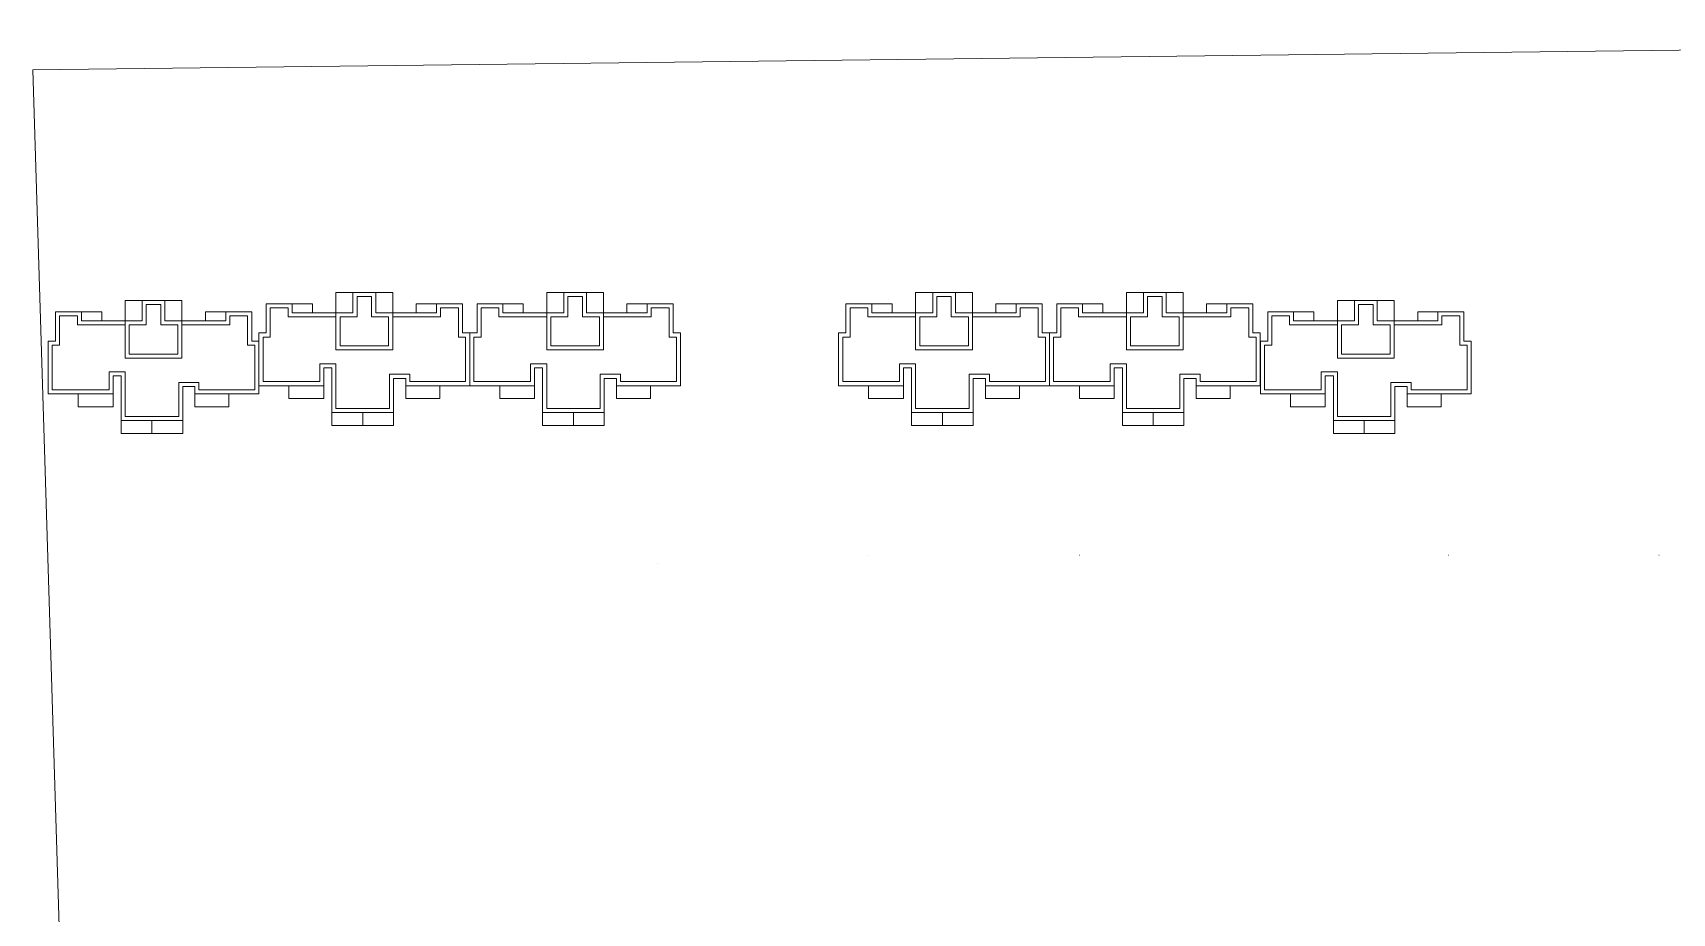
# Model space of a CAD drawing. Extents: x 217039 to 280039, y -2536 to 41961.
# Drawn here: x 220349 to 222776, y 8505 to 9808 of the extents above; entities that cross this region are included whole.
import ezdxf

# ---------------------------------------------------------------- set-up
doc = ezdxf.new("R2010")
doc.units = 0
doc.header["$LTSCALE"] = 1000
doc.header["$MEASUREMENT"] = 0
doc.layers.add('140', color=2, linetype='Continuous', lineweight=5)
doc.layers.add('DingDianTu', color=5, linetype='Continuous', lineweight=0)

# ---------------------------------------------------------------- blocks, each defined once
blk = doc.blocks.new('dafasfd')
at = {"layer": 'DingDianTu', "color": 7, "const_width": 100}
blk.add_lwpolyline([(36368038, 16363912), (36368954, 16361479), (36372042, 16362641), (36374261, 16356745), (36369114, 16354807), (36369537, 16353684), (36361113, 16350514), (36359352, 16355194), (36360288, 16355546), (36359830, 16356763), (36358894, 16356410), (36357556, 16359967)], close=True, dxfattribs=at)
for points in [[(36363546, 16362221), (36362876, 16363999), (36359039, 16362555), (36359708, 16360777)], [(36371734, 16355794), (36372686, 16353267), (36369878, 16352210), (36369350, 16353614)]]:
    blk.add_lwpolyline(points, dxfattribs=at)
at = {"layer": 'DingDianTu', "color": 7}
for points in [[(36369878, 16352210), (36361642, 16349110), (36361113, 16350514)], [(36368038, 16363912), (36371127, 16365074), (36372042, 16362641)]]:
    blk.add_lwpolyline(points, dxfattribs=at)
blk = doc.blocks.new('*E43')
at = {"layer": 'DingDianTu', "color": 7, "xscale": 0.001000002024510444, "yscale": 0.001000000163912773, "zscale": 0.001, "rotation": 339.3761177849276}
blk.add_blockref('dafasfd', (22613, -20413), dxfattribs=at)
blk = doc.blocks.new('*E42')
at = {"layer": 'DingDianTu', "color": 7, "xscale": 0.001000002024510444, "yscale": 0.001000000163912773, "zscale": 0.001, "rotation": 339.3761177849276}
blk.add_blockref('dafasfd', (22613, -20413), dxfattribs=at)
blk = doc.blocks.new('*E41')
at = {"layer": 'DingDianTu', "color": 7, "xscale": 0.001000002024510444, "yscale": 0.001000000163912773, "zscale": 0.001, "rotation": 339.3761177849276}
blk.add_blockref('dafasfd', (22613, -20413), dxfattribs=at)
blk = doc.blocks.new('*E39')
at = {"layer": 'DingDianTu', "color": 7, "xscale": 0.001000002024510444, "yscale": 0.001000000163912773, "zscale": 0.001, "rotation": 339.3761177849276}
blk.add_blockref('dafasfd', (22613, -20413), dxfattribs=at)
blk = doc.blocks.new('*E38')
at = {"layer": 'DingDianTu', "color": 7, "xscale": 0.001000002024510444, "yscale": 0.001000000163912773, "zscale": 0.001, "rotation": 339.3761177849276}
blk.add_blockref('dafasfd', (22613, -20413), dxfattribs=at)

msp = doc.modelspace()

# ---------------------------------------------------------------- linework, layer by layer
at = {"layer": '140', "color": 7}
for p, q in [((224901.8, 9807.8), (220348.7, 9752.9)), ((220348.7, 9752.9), (220514.5, 4386.2)), ((220797.5, 9393.7), (220797.5, 9423.7)), ((220797.5, 9423.7), (220822.7, 9423.7)), ((220822.7, 9393.7), (220822.7, 9423.7)), ((220822.7, 9423.7), (220856.3, 9423.7)), ((220850.3, 9417.7), (220828.7, 9417.7)), ((220828.7, 9417.7), (220828.7, 9387.7)), ((220850.3, 9387.7), (220850.3, 9417.7)), ((220856.3, 9423.7), (220856.3, 9393.7)), ((220856.3, 9423.7), (220881.5, 9423.7)), ((220881.5, 9423.7), (220881.5, 9393.7)), ((221109.5, 9393.7), (221109.5, 9423.7)), ((221109.5, 9423.7), (221134.7, 9423.7)), ((221134.7, 9393.7), (221134.7, 9423.7)), ((221134.7, 9423.7), (221168.3, 9423.7)), ((221162.3, 9417.7), (221140.7, 9417.7)), ((221140.7, 9417.7), (221140.7, 9387.7)), ((221162.3, 9387.7), (221162.3, 9417.7)), ((221168.3, 9423.7), (221168.3, 9393.7)), ((221168.3, 9423.7), (221193.5, 9423.7)), ((221193.5, 9423.7), (221193.5, 9393.7)), ((221655.7, 9393.7), (221655.7, 9423.7)), ((221655.7, 9423.7), (221680.9, 9423.7)), ((221680.9, 9393.7), (221680.9, 9423.7)), ((221680.9, 9423.7), (221714.5, 9423.7)), ((221708.5, 9417.7), (221686.9, 9417.7)), ((221686.9, 9417.7), (221686.9, 9387.7)), ((221708.5, 9387.7), (221708.5, 9417.7)), ((221714.5, 9423.7), (221714.5, 9393.7)), ((221714.5, 9423.7), (221739.7, 9423.7)), ((221739.7, 9423.7), (221739.7, 9393.7)), ((221967.7, 9393.7), (221967.7, 9423.7)), ((221967.7, 9423.7), (221992.9, 9423.7)), ((221992.9, 9393.7), (221992.9, 9423.7)), ((221992.9, 9423.7), (222026.5, 9423.7)), ((222020.5, 9417.7), (221998.9, 9417.7)), ((221998.9, 9417.7), (221998.9, 9387.7)), ((222020.5, 9387.7), (222020.5, 9417.7)), ((222026.5, 9423.7), (222026.5, 9393.7)), ((222026.5, 9423.7), (222051.7, 9423.7)), ((222051.7, 9423.7), (222051.7, 9393.7)), ((220382.3, 9394.9), (220420.7, 9394.9)), ((220382.3, 9351.7), (220382.3, 9394.9)), ((220420.7, 9394.9), (220420.7, 9381.7)), ((220420.7, 9394.9), (220450.7, 9394.9)), ((220450.7, 9394.9), (220450.7, 9381.7)), ((220485.5, 9381.7), (220485.5, 9411.7)), ((220485.5, 9411.7), (220510.7, 9411.7)), ((220510.7, 9381.7), (220510.7, 9411.7)), ((220510.7, 9411.7), (220544.3, 9411.7)), ((220538.3, 9405.7), (220516.7, 9405.7)), ((220516.7, 9405.7), (220516.7, 9375.7)), ((220538.3, 9375.7), (220538.3, 9405.7)), ((220544.3, 9411.7), (220544.3, 9381.7)), ((220544.3, 9411.7), (220569.5, 9411.7)), ((220569.5, 9411.7), (220569.5, 9381.7)), ((220604.3, 9381.7), (220604.3, 9394.9)), ((220604.3, 9394.9), (220634.3, 9394.9)), ((220634.3, 9381.7), (220634.3, 9394.9)), ((220634.3, 9394.9), (220672.7, 9394.9)), ((220672.7, 9394.9), (220672.7, 9351.7)), ((220694.3, 9406.9), (220732.7, 9406.9)), ((220694.3, 9363.7), (220694.3, 9406.9)), ((220700.3, 9357.7), (220700.3, 9400.9)), ((220700.3, 9400.9), (220726.7, 9400.9)), ((220726.7, 9400.9), (220726.7, 9387.7)), ((220732.7, 9406.9), (220732.7, 9393.7)), ((220732.7, 9406.9), (220762.7, 9406.9)), ((220732.7, 9393.7), (220822.7, 9393.7)), ((220762.7, 9406.9), (220762.7, 9393.7)), ((220797.5, 9393.7), (220797.5, 9338.5)), ((220856.3, 9393.7), (220946.3, 9393.7)), ((220881.5, 9338.5), (220881.5, 9393.7)), ((220916.3, 9393.7), (220916.3, 9406.9)), ((220916.3, 9406.9), (220946.3, 9406.9)), ((220946.3, 9393.7), (220946.3, 9406.9)), ((220946.3, 9406.9), (220984.7, 9406.9)), ((220952.3, 9387.7), (220952.3, 9400.9)), ((220952.3, 9400.9), (220978.7, 9400.9)), ((220978.7, 9400.9), (220978.7, 9357.7)), ((220984.7, 9406.9), (220984.7, 9363.7)), ((221006.3, 9406.9), (221044.7, 9406.9)), ((221006.3, 9363.7), (221006.3, 9406.9)), ((221012.3, 9357.7), (221012.3, 9400.9)), ((221012.3, 9400.9), (221038.7, 9400.9)), ((221038.7, 9400.9), (221038.7, 9387.7)), ((221044.7, 9406.9), (221044.7, 9393.7)), ((221044.7, 9406.9), (221074.7, 9406.9)), ((221044.7, 9393.7), (221134.7, 9393.7)), ((221074.7, 9406.9), (221074.7, 9393.7)), ((221109.5, 9393.7), (221109.5, 9338.5)), ((221168.3, 9393.7), (221258.3, 9393.7)), ((221193.5, 9338.5), (221193.5, 9393.7)), ((221228.3, 9393.7), (221228.3, 9406.9)), ((221228.3, 9406.9), (221258.3, 9406.9)), ((221258.3, 9393.7), (221258.3, 9406.9)), ((221258.3, 9406.9), (221296.7, 9406.9)), ((221264.3, 9387.7), (221264.3, 9400.9)), ((221264.3, 9400.9), (221290.7, 9400.9)), ((221290.7, 9400.9), (221290.7, 9357.7)), ((221296.7, 9406.9), (221296.7, 9363.7)), ((221552.5, 9406.9), (221590.9, 9406.9)), ((221552.5, 9363.7), (221552.5, 9406.9)), ((221558.5, 9357.7), (221558.5, 9400.9)), ((221558.5, 9400.9), (221584.9, 9400.9)), ((221584.9, 9400.9), (221584.9, 9387.7)), ((221590.9, 9406.9), (221590.9, 9393.7)), ((221590.9, 9406.9), (221620.9, 9406.9)), ((221590.9, 9393.7), (221680.9, 9393.7)), ((221620.9, 9406.9), (221620.9, 9393.7)), ((221655.7, 9393.7), (221655.7, 9338.5)), ((221714.5, 9393.7), (221804.5, 9393.7)), ((221739.7, 9338.5), (221739.7, 9393.7)), ((221774.5, 9393.7), (221774.5, 9406.9)), ((221774.5, 9406.9), (221804.5, 9406.9)), ((221804.5, 9393.7), (221804.5, 9406.9)), ((221804.5, 9406.9), (221842.9, 9406.9)), ((221810.5, 9387.7), (221810.5, 9400.9)), ((221810.5, 9400.9), (221836.9, 9400.9)), ((221836.9, 9400.9), (221836.9, 9357.7)), ((221842.9, 9406.9), (221842.9, 9363.7)), ((221864.5, 9406.9), (221902.9, 9406.9)), ((221864.5, 9363.7), (221864.5, 9406.9)), ((221870.5, 9357.7), (221870.5, 9400.9)), ((221870.5, 9400.9), (221896.9, 9400.9)), ((221896.9, 9400.9), (221896.9, 9387.7)), ((221902.9, 9406.9), (221902.9, 9393.7)), ((221902.9, 9406.9), (221932.9, 9406.9)), ((221902.9, 9393.7), (221992.9, 9393.7)), ((221932.9, 9406.9), (221932.9, 9393.7)), ((221967.7, 9393.7), (221967.7, 9338.5)), ((222026.5, 9393.7), (222116.5, 9393.7)), ((222051.7, 9338.5), (222051.7, 9393.7)), ((222086.5, 9393.7), (222086.5, 9406.9)), ((222086.5, 9406.9), (222116.5, 9406.9)), ((222116.5, 9393.7), (222116.5, 9406.9)), ((222116.5, 9406.9), (222154.9, 9406.9)), ((222122.5, 9387.7), (222122.5, 9400.9)), ((222122.5, 9400.9), (222148.9, 9400.9)), ((222148.9, 9400.9), (222148.9, 9357.7)), ((222154.9, 9406.9), (222154.9, 9363.7)), ((222176.9, 9394.9), (222215.3, 9394.9)), ((222176.9, 9351.7), (222176.9, 9394.9)), ((222215.3, 9394.9), (222215.3, 9381.7)), ((222215.3, 9394.9), (222245.3, 9394.9)), ((222245.3, 9394.9), (222245.3, 9381.7)), ((222280.1, 9381.7), (222280.1, 9411.7)), ((222280.1, 9411.7), (222305.3, 9411.7)), ((222305.3, 9381.7), (222305.3, 9411.7)), ((222305.3, 9411.7), (222338.9, 9411.7)), ((222332.9, 9405.7), (222311.3, 9405.7)), ((222311.3, 9405.7), (222311.3, 9375.7)), ((222332.9, 9375.7), (222332.9, 9405.7)), ((222338.9, 9411.7), (222338.9, 9381.7)), ((222338.9, 9411.7), (222364.1, 9411.7)), ((222364.1, 9411.7), (222364.1, 9381.7)), ((222398.9, 9381.7), (222398.9, 9394.9)), ((222398.9, 9394.9), (222428.9, 9394.9)), ((222428.9, 9381.7), (222428.9, 9394.9)), ((222428.9, 9394.9), (222467.3, 9394.9)), ((222467.3, 9394.9), (222467.3, 9351.7)), ((220388.3, 9345.7), (220388.3, 9388.9)), ((220388.3, 9388.9), (220414.7, 9388.9)), ((220414.7, 9388.9), (220414.7, 9375.7)), ((220414.7, 9375.7), (220485.5, 9375.7)), ((220420.7, 9381.7), (220510.7, 9381.7)), ((220485.5, 9381.7), (220485.5, 9326.5)), ((220491.5, 9375.7), (220491.5, 9332.5)), ((220516.7, 9375.7), (220491.5, 9375.7)), ((220563.5, 9375.7), (220538.3, 9375.7)), ((220544.3, 9381.7), (220634.3, 9381.7)), ((220563.5, 9332.5), (220563.5, 9375.7)), ((220569.5, 9326.5), (220569.5, 9381.7)), ((220569.5, 9375.7), (220640.3, 9375.7)), ((220640.3, 9375.7), (220640.3, 9388.9)), ((220640.3, 9388.9), (220666.7, 9388.9)), ((220666.7, 9388.9), (220666.7, 9345.7)), ((220726.7, 9387.7), (220797.5, 9387.7)), ((220803.5, 9387.7), (220803.5, 9344.5)), ((220828.7, 9387.7), (220803.5, 9387.7)), ((220875.5, 9387.7), (220850.3, 9387.7)), ((220875.5, 9344.5), (220875.5, 9387.7)), ((220881.5, 9387.7), (220952.3, 9387.7)), ((221038.7, 9387.7), (221109.5, 9387.7)), ((221115.5, 9387.7), (221115.5, 9344.5)), ((221140.7, 9387.7), (221115.5, 9387.7)), ((221187.5, 9387.7), (221162.3, 9387.7)), ((221187.5, 9344.5), (221187.5, 9387.7)), ((221193.5, 9387.7), (221264.3, 9387.7)), ((221584.9, 9387.7), (221655.7, 9387.7)), ((221661.7, 9387.7), (221661.7, 9344.5)), ((221686.9, 9387.7), (221661.7, 9387.7)), ((221733.7, 9387.7), (221708.5, 9387.7)), ((221733.7, 9344.5), (221733.7, 9387.7)), ((221739.7, 9387.7), (221810.5, 9387.7)), ((221896.9, 9387.7), (221967.7, 9387.7)), ((221973.7, 9387.7), (221973.7, 9344.5)), ((221998.9, 9387.7), (221973.7, 9387.7)), ((222045.7, 9387.7), (222020.5, 9387.7)), ((222045.7, 9344.5), (222045.7, 9387.7)), ((222051.7, 9387.7), (222122.5, 9387.7)), ((222182.9, 9345.7), (222182.9, 9388.9)), ((222182.9, 9388.9), (222209.3, 9388.9)), ((222209.3, 9388.9), (222209.3, 9375.7)), ((222209.3, 9375.7), (222280.1, 9375.7)), ((222215.3, 9381.7), (222305.3, 9381.7)), ((222280.1, 9381.7), (222280.1, 9326.5)), ((222286.1, 9375.7), (222286.1, 9332.5)), ((222311.3, 9375.7), (222286.1, 9375.7)), ((222358.1, 9375.7), (222332.9, 9375.7)), ((222338.9, 9381.7), (222428.9, 9381.7)), ((222358.1, 9332.5), (222358.1, 9375.7)), ((222364.1, 9326.5), (222364.1, 9381.7)), ((222364.1, 9375.7), (222434.9, 9375.7)), ((222434.9, 9375.7), (222434.9, 9388.9)), ((222434.9, 9388.9), (222461.3, 9388.9)), ((222461.3, 9388.9), (222461.3, 9345.7)), ((220371.5, 9273.7), (220371.5, 9351.7)), ((220371.5, 9351.7), (220382.3, 9351.7)), ((220377.5, 9279.7), (220377.5, 9345.7)), ((220377.5, 9345.7), (220388.3, 9345.7)), ((220666.7, 9345.7), (220677.5, 9345.7)), ((220672.7, 9351.7), (220683.5, 9351.7)), ((220677.5, 9345.7), (220677.5, 9279.7)), ((220683.5, 9285.7), (220683.5, 9363.7)), ((220683.5, 9363.7), (220694.3, 9363.7)), ((220683.5, 9351.7), (220683.5, 9273.7)), ((220689.5, 9291.7), (220689.5, 9357.7)), ((220689.5, 9357.7), (220700.3, 9357.7)), ((220803.5, 9344.5), (220875.5, 9344.5)), ((220978.7, 9357.7), (220989.5, 9357.7)), ((220984.7, 9363.7), (220995.5, 9363.7)), ((220989.5, 9357.7), (220989.5, 9291.7)), ((220995.5, 9285.7), (220995.5, 9363.7)), ((220995.5, 9363.7), (221006.3, 9363.7)), ((220995.5, 9363.7), (220995.5, 9285.7)), ((221001.5, 9291.7), (221001.5, 9357.7)), ((221001.5, 9357.7), (221012.3, 9357.7)), ((221115.5, 9344.5), (221187.5, 9344.5)), ((221290.7, 9357.7), (221301.5, 9357.7)), ((221296.7, 9363.7), (221307.5, 9363.7)), ((221301.5, 9357.7), (221301.5, 9291.7)), ((221307.5, 9363.7), (221307.5, 9285.7)), ((221541.7, 9285.7), (221541.7, 9363.7)), ((221541.7, 9363.7), (221552.5, 9363.7)), ((221547.7, 9291.7), (221547.7, 9357.7)), ((221547.7, 9357.7), (221558.5, 9357.7)), ((221661.7, 9344.5), (221733.7, 9344.5)), ((221836.9, 9357.7), (221847.7, 9357.7)), ((221842.9, 9363.7), (221853.7, 9363.7)), ((221847.7, 9357.7), (221847.7, 9291.7)), ((221853.7, 9285.7), (221853.7, 9363.7)), ((221853.7, 9363.7), (221864.5, 9363.7)), ((221853.7, 9363.7), (221853.7, 9285.7)), ((221859.7, 9291.7), (221859.7, 9357.7)), ((221859.7, 9357.7), (221870.5, 9357.7)), ((221973.7, 9344.5), (222045.7, 9344.5)), ((222148.9, 9357.7), (222159.7, 9357.7)), ((222154.9, 9363.7), (222165.7, 9363.7)), ((222159.7, 9357.7), (222159.7, 9291.7)), ((222165.7, 9363.7), (222165.7, 9285.7)), ((222166.1, 9273.7), (222166.1, 9351.7)), ((222166.1, 9351.7), (222176.9, 9351.7)), ((222172.1, 9279.7), (222172.1, 9345.7)), ((222172.1, 9345.7), (222182.9, 9345.7)), ((222461.3, 9345.7), (222472.1, 9345.7)), ((222467.3, 9351.7), (222478.1, 9351.7)), ((222472.1, 9345.7), (222472.1, 9279.7)), ((222478.1, 9351.7), (222478.1, 9273.7)), ((220485.5, 9326.5), (220569.5, 9326.5)), ((220491.5, 9332.5), (220563.5, 9332.5)), ((220797.5, 9338.5), (220881.5, 9338.5)), ((221109.5, 9338.5), (221193.5, 9338.5)), ((221655.7, 9338.5), (221739.7, 9338.5)), ((221967.7, 9338.5), (222051.7, 9338.5)), ((222280.1, 9326.5), (222364.1, 9326.5)), ((222286.1, 9332.5), (222358.1, 9332.5)), ((220485.5, 9306.1), (220461.5, 9306.1)), ((220461.5, 9306.1), (220461.5, 9279.7)), ((220479.5, 9300.1), (220467.5, 9300.1)), ((220467.5, 9300.1), (220467.5, 9273.7)), ((220479.5, 9234.1), (220479.5, 9300.1)), ((220485.5, 9240.1), (220485.5, 9306.1)), ((220797.5, 9318.1), (220773.5, 9318.1)), ((220773.5, 9318.1), (220773.5, 9291.7)), ((220791.5, 9312.1), (220779.5, 9312.1)), ((220779.5, 9312.1), (220779.5, 9285.7)), ((220791.5, 9246.1), (220791.5, 9312.1)), ((220797.5, 9252.1), (220797.5, 9318.1)), ((220906.7, 9302.5), (220876.7, 9302.5)), ((220876.7, 9302.5), (220876.7, 9252.1)), ((220900.7, 9296.5), (220882.7, 9296.5)), ((220882.7, 9296.5), (220882.7, 9246.1)), ((220900.7, 9285.7), (220900.7, 9296.5)), ((220906.7, 9291.7), (220906.7, 9302.5)), ((221109.5, 9318.1), (221085.5, 9318.1)), ((221085.5, 9318.1), (221085.5, 9291.7)), ((221103.5, 9312.1), (221091.5, 9312.1)), ((221091.5, 9312.1), (221091.5, 9285.7)), ((221103.5, 9246.1), (221103.5, 9312.1)), ((221109.5, 9252.1), (221109.5, 9318.1)), ((221218.7, 9302.5), (221188.7, 9302.5)), ((221188.7, 9302.5), (221188.7, 9252.1)), ((221212.7, 9296.5), (221194.7, 9296.5)), ((221194.7, 9296.5), (221194.7, 9246.1)), ((221212.7, 9285.7), (221212.7, 9296.5)), ((221218.7, 9291.7), (221218.7, 9302.5)), ((221655.7, 9318.1), (221631.7, 9318.1)), ((221631.7, 9318.1), (221631.7, 9291.7)), ((221649.7, 9312.1), (221637.7, 9312.1)), ((221637.7, 9312.1), (221637.7, 9285.7)), ((221649.7, 9246.1), (221649.7, 9312.1)), ((221655.7, 9252.1), (221655.7, 9318.1)), ((221764.9, 9302.5), (221734.9, 9302.5)), ((221734.9, 9302.5), (221734.9, 9252.1)), ((221758.9, 9296.5), (221740.9, 9296.5)), ((221740.9, 9296.5), (221740.9, 9246.1)), ((221758.9, 9285.7), (221758.9, 9296.5)), ((221764.9, 9291.7), (221764.9, 9302.5)), ((221967.7, 9318.1), (221943.7, 9318.1)), ((221943.7, 9318.1), (221943.7, 9291.7)), ((221961.7, 9312.1), (221949.7, 9312.1)), ((221949.7, 9312.1), (221949.7, 9285.7)), ((221961.7, 9246.1), (221961.7, 9312.1)), ((221967.7, 9252.1), (221967.7, 9318.1)), ((222076.9, 9302.5), (222046.9, 9302.5)), ((222046.9, 9302.5), (222046.9, 9252.1)), ((222070.9, 9296.5), (222052.9, 9296.5)), ((222052.9, 9296.5), (222052.9, 9246.1)), ((222070.9, 9285.7), (222070.9, 9296.5)), ((222076.9, 9291.7), (222076.9, 9302.5)), ((222280.1, 9306.1), (222256.1, 9306.1)), ((222256.1, 9306.1), (222256.1, 9279.7)), ((222274.1, 9300.1), (222262.1, 9300.1)), ((222262.1, 9300.1), (222262.1, 9273.7)), ((222274.1, 9234.1), (222274.1, 9300.1)), ((222280.1, 9240.1), (222280.1, 9306.1)), ((220467.5, 9273.7), (220371.5, 9273.7)), ((220461.5, 9279.7), (220377.5, 9279.7)), ((220415.9, 9273.7), (220415.9, 9254.5)), ((220467.5, 9254.5), (220467.5, 9273.7)), ((220594.7, 9290.5), (220564.7, 9290.5)), ((220564.7, 9290.5), (220564.7, 9240.1)), ((220588.7, 9284.5), (220570.7, 9284.5)), ((220570.7, 9284.5), (220570.7, 9234.1)), ((220588.7, 9273.7), (220588.7, 9284.5)), ((220683.5, 9273.7), (220588.7, 9273.7)), ((220588.7, 9254.5), (220588.7, 9273.7)), ((220594.7, 9279.7), (220594.7, 9290.5)), ((220677.5, 9279.7), (220594.7, 9279.7)), ((220639.1, 9273.7), (220639.1, 9254.5)), ((220779.5, 9285.7), (220683.5, 9285.7)), ((220773.5, 9291.7), (220689.5, 9291.7)), ((220727.9, 9285.7), (220727.9, 9266.5)), ((220779.5, 9266.5), (220779.5, 9285.7)), ((220995.5, 9285.7), (220900.7, 9285.7)), ((220900.7, 9266.5), (220900.7, 9285.7)), ((220989.5, 9291.7), (220906.7, 9291.7)), ((220951.1, 9285.7), (220951.1, 9266.5)), ((221091.5, 9285.7), (220995.5, 9285.7)), ((221085.5, 9291.7), (221001.5, 9291.7)), ((221039.9, 9285.7), (221039.9, 9266.5)), ((221091.5, 9266.5), (221091.5, 9285.7)), ((221307.5, 9285.7), (221212.7, 9285.7)), ((221212.7, 9266.5), (221212.7, 9285.7)), ((221301.5, 9291.7), (221218.7, 9291.7)), ((221263.1, 9285.7), (221263.1, 9266.5)), ((221637.7, 9285.7), (221541.7, 9285.7)), ((221631.7, 9291.7), (221547.7, 9291.7)), ((221586.1, 9285.7), (221586.1, 9266.5)), ((221637.7, 9266.5), (221637.7, 9285.7)), ((221853.7, 9285.7), (221758.9, 9285.7)), ((221758.9, 9266.5), (221758.9, 9285.7)), ((221847.7, 9291.7), (221764.9, 9291.7)), ((221809.3, 9285.7), (221809.3, 9266.5)), ((221949.7, 9285.7), (221853.7, 9285.7)), ((221943.7, 9291.7), (221859.7, 9291.7)), ((221898.1, 9285.7), (221898.1, 9266.5)), ((221949.7, 9266.5), (221949.7, 9285.7)), ((222165.7, 9285.7), (222070.9, 9285.7)), ((222070.9, 9266.5), (222070.9, 9285.7)), ((222159.7, 9291.7), (222076.9, 9291.7)), ((222121.3, 9285.7), (222121.3, 9266.5)), ((222262.1, 9273.7), (222166.1, 9273.7)), ((222256.1, 9279.7), (222172.1, 9279.7)), ((222210.5, 9273.7), (222210.5, 9254.5)), ((222262.1, 9254.5), (222262.1, 9273.7)), ((222389.3, 9290.5), (222359.3, 9290.5)), ((222359.3, 9290.5), (222359.3, 9240.1)), ((222383.3, 9284.5), (222365.3, 9284.5)), ((222365.3, 9284.5), (222365.3, 9234.1)), ((222383.3, 9273.7), (222383.3, 9284.5)), ((222478.1, 9273.7), (222383.3, 9273.7)), ((222383.3, 9254.5), (222383.3, 9273.7)), ((222389.3, 9279.7), (222389.3, 9290.5)), ((222472.1, 9279.7), (222389.3, 9279.7)), ((222433.7, 9273.7), (222433.7, 9254.5)), ((220415.9, 9254.5), (220467.5, 9254.5)), ((220639.1, 9254.5), (220588.7, 9254.5)), ((220727.9, 9266.5), (220779.5, 9266.5)), ((220876.7, 9252.1), (220797.5, 9252.1)), ((220951.1, 9266.5), (220900.7, 9266.5)), ((221039.9, 9266.5), (221091.5, 9266.5)), ((221188.7, 9252.1), (221109.5, 9252.1)), ((221263.1, 9266.5), (221212.7, 9266.5)), ((221586.1, 9266.5), (221637.7, 9266.5)), ((221734.9, 9252.1), (221655.7, 9252.1)), ((221809.3, 9266.5), (221758.9, 9266.5)), ((221898.1, 9266.5), (221949.7, 9266.5)), ((222046.9, 9252.1), (221967.7, 9252.1)), ((222121.3, 9266.5), (222070.9, 9266.5)), ((222210.5, 9254.5), (222262.1, 9254.5)), ((222433.7, 9254.5), (222383.3, 9254.5)), ((220570.7, 9234.1), (220479.5, 9234.1)), ((220479.5, 9214.9), (220479.5, 9234.1)), ((220564.7, 9240.1), (220485.5, 9240.1)), ((220525.1, 9234.1), (220525.1, 9214.8)), ((220570.7, 9234.1), (220570.7, 9214.8)), ((220882.7, 9246.1), (220791.5, 9246.1)), ((220791.5, 9226.9), (220791.5, 9246.1)), ((220882.7, 9226.8), (220791.5, 9226.9)), ((220837.1, 9246.1), (220837.1, 9226.8)), ((220882.7, 9246.1), (220882.7, 9226.8)), ((221194.7, 9246.1), (221103.5, 9246.1)), ((221103.5, 9226.9), (221103.5, 9246.1)), ((221194.7, 9226.8), (221103.5, 9226.9)), ((221149.1, 9246.1), (221149.1, 9226.8)), ((221194.7, 9246.1), (221194.7, 9226.8)), ((221740.9, 9246.1), (221649.7, 9246.1)), ((221649.7, 9226.9), (221649.7, 9246.1)), ((221740.9, 9226.8), (221649.7, 9226.9)), ((221695.3, 9246.1), (221695.3, 9226.8)), ((221740.9, 9246.1), (221740.9, 9226.8)), ((222052.9, 9246.1), (221961.7, 9246.1)), ((221961.7, 9226.9), (221961.7, 9246.1)), ((222052.9, 9226.8), (221961.7, 9226.9)), ((222007.3, 9246.1), (222007.3, 9226.8)), ((222052.9, 9246.1), (222052.9, 9226.8)), ((222365.3, 9234.1), (222274.1, 9234.1)), ((222274.1, 9214.9), (222274.1, 9234.1)), ((222359.3, 9240.1), (222280.1, 9240.1)), ((222319.7, 9234.1), (222319.7, 9214.9)), ((222365.3, 9234.1), (222365.3, 9214.8)), ((220570.7, 9214.8), (220479.5, 9214.9)), ((222365.3, 9214.8), (222274.1, 9214.9))]:
    msp.add_line(p, q, dxfattribs=at)

# ---------------------------------------------------------------- block references
at = {"layer": '140', "color": 7, "xscale": 0.01199999998789281, "yscale": 0.01200000001699664, "zscale": 0.012}
for name, p in [('*E42', (220837.1, 9249.7)), ('*E41', (221149.1, 9249.7)), ('*E39', (221695.3, 9249.7)), ('*E38', (222007.3, 9249.7)), ('*E43', (220525.1, 9237.7))]:
    msp.add_blockref(name, p, dxfattribs=at)

doc.saveas('drawing.dxf')
